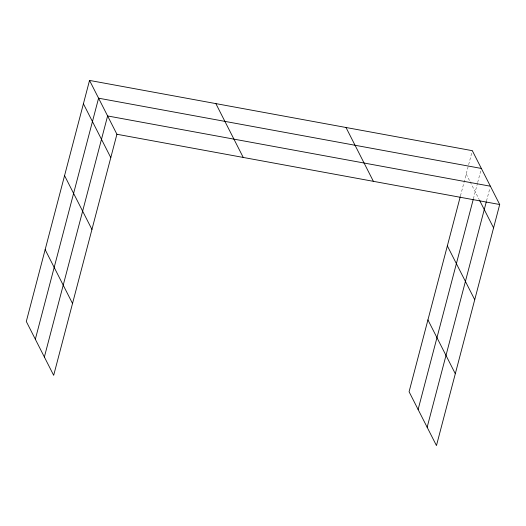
<?xml version="1.0" encoding="UTF-8"?>
<svg xmlns="http://www.w3.org/2000/svg" width="526" height="526" viewBox="0 0 526 526"><rect width="100%" height="100%" fill="white"/><g stroke="black" fill="none" stroke-linecap="round" stroke-linejoin="round"><path stroke-width="0.39" stroke-dasharray="2.63 1.97" d="M460.46 195.909L468.442 165.473M468.646 164.697L472.322 150.679M473.387 198.835L477.476 183.239M477.68 182.463L481.356 168.445M486.511 201.004L489.982 187.769M466.194 174.04L469.81 181.148M470.172 181.858L479.206 199.624"/><path stroke-width="0.79" d="M89.538 80.425L26.3 321.485L53.678 375.321L116.917 134.255L89.538 80.425L472.322 150.679L499.7 204.515L436.462 445.575L409.083 391.745L460.257 196.685M35.334 339.25L98.579 98.191L481.356 168.445M44.368 357.016L107.613 115.95L490.39 186.211M418.117 409.511L473.183 199.61M427.151 427.27L486.307 201.78M116.917 134.255L499.7 204.515M479.567 200.334L493.572 227.87M447.35 245.885L474.722 299.715M346.003 127.496L373.381 181.325M427.927 319.9L455.306 373.73M215.857 103.609L243.236 157.438M83.41 103.786L110.789 157.616M64.567 175.625L91.945 229.454M45.151 249.646L72.522 303.476"/></g></svg>
